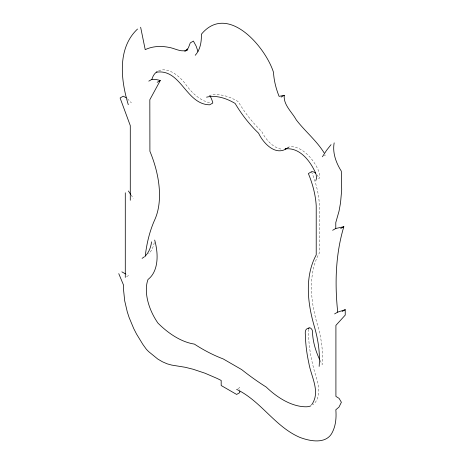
<?xml version="1.0" encoding="UTF-8"?>
<svg xmlns="http://www.w3.org/2000/svg" width="464" height="464" viewBox="0 0 464 464"><rect width="100%" height="100%" fill="white"/><g stroke="black" fill="none" stroke-linecap="round" stroke-linejoin="round"><path stroke-width="0.35" stroke-dasharray="2.32 1.74" d="M287.529 147.761L288.782 147.042A29.818 17.214 60 0 1 318.907 171.599A8.433 4.872 60 0 1 318.907 178.802A6.821 3.938 60 0 0 317.156 175.009M324.284 155.707L325.531 154.988M126.533 276.689L128.406 275.61L126.626 274.584M237.887 388.646L239.755 387.568L239.755 389.743M127.478 98.762L131.416 102.904M131.097 195.002L133.4 198.447M158.601 70.806A31.419 18.142 60 0 1 186.255 85.092A36.905 21.309 60 0 0 210.673 102.84M308.514 329.196A123.772 71.462 60 0 0 316.57 378.224A32.283 18.641 60 0 1 312.997 404.62M311.489 171.75A73.283 42.311 60 0 1 319.336 203.974L319.336 253.083A106.268 61.352 60 0 0 317.266 324.034A96.698 55.831 60 0 1 322.265 364.623A50.28 29.029 60 0 1 319.708 359.67M210.024 95.973A15.016 8.671 60 0 0 209.658 95.369A67.332 38.877 60 0 1 238.229 101.628A85.962 49.631 60 0 0 261.702 131.411A24.221 13.984 60 0 0 282.193 149.199M288.782 147.042A24.221 13.984 60 0 1 287.036 148.26M154.274 242.556A46.377 26.773 60 0 1 148.729 253.86"/><path stroke-width="0.7" d="M319.151 366.421C320.241 352.727 318.037 338.952 314.151 325.832C307.568 302.963 304.512 276.654 316.222 254.881L316.222 205.772C315.532 194.677 312.603 183.802 308.369 173.553L311.489 171.75A6.821 3.938 60 0 1 315.81 173.449C310.619 161.582 300.162 147.401 285.662 148.84M151.56 241.848C150.933 246.877 149.205 251.969 145.615 255.664M334.167 142.86C332.323 152.766 336.064 162.858 341.307 171.146L341.701 189.828L340.518 202.925L339.033 211.143L335.779 222.587L335.779 228.479L332.659 230.283M195.216 55.291C200.344 49.665 201.631 41.65 201.341 34.29C227.377 2.645 265.327 46.516 273.499 72.349C273.951 80.603 276.045 88.705 279.096 96.367L284.252 95.294C283.231 104.852 292.047 112.097 296.27 119.874C305.022 131.324 316.483 140.511 324.127 152.871M335.779 228.479L343.83 226.71C335.524 254.301 334.701 283.62 337.717 312.115L334.602 313.919M148.805 81.136L151.919 79.338A49.932 28.826 60 0 1 160.277 80.516L149.826 99.731L149.907 151.27A87.563 50.553 60 0 1 154.802 219.658A196.701 113.564 60 0 0 145.209 256.569M322.416 156.791L326.488 150.417L331.047 144.658M315.793 180.6L316.645 178.124L316.054 174.104M311.663 404.776C320.873 391.97 311.06 376.542 308.838 363.097C307.093 355.064 305.915 346.898 305.515 338.685C305.915 334.689 303.23 328.97 309.111 327.949M137.518 29.041C117.032 48.268 120.837 80.33 128.296 104.702M144.513 256.685L142.094 258.367M157.157 82.314L160.277 80.516M281.132 97.098L284.252 95.294M340.709 228.514L343.83 226.71M342.119 311.495L345.233 309.697L345.233 315.097L335.913 325.357L335.913 396.401L339.097 398.385L341.388 402.265L338.964 407.131L335.832 409.764C336.522 418.052 335.745 426.88 331.331 434.13C324.551 444.222 309.511 441.044 299.86 437.39C274.984 426.723 261.029 401.053 236.634 389.366M337.717 312.115L345.233 309.697M206.538 97.167C216.433 94.83 226.647 98.391 235.109 103.431C241.582 114.324 249.406 124.456 258.587 133.209C263.169 143.051 275.616 156.501 287.036 148.26A24.221 13.984 60 0 1 285.018 148.99M156.577 72.187C181.07 68.631 185.844 104.446 209.693 104.812L212.814 103.014A15.016 8.671 60 0 0 210.024 95.973M121.881 271.846L125.442 273.899M126.063 97.707L123.221 96.181L120.101 97.985L130.285 125.605L130.285 200.245M128.406 190.982L130.709 194.428M118.767 273.644L123.615 285.302L123.598 290.29L124.7 300.834L127.275 311.854L129.096 317.446L133.725 328.553L136.503 333.993L142.871 344.433L146.415 349.351L148.608 351.584L157.789 359.061L162.487 361.804L167.15 363.828L171.697 365.087L185.356 367.302L193.163 369.263L205.071 373.236L217.14 378.444L221.183 380.445L221.183 385.52L236.634 394.441L239.755 392.643L239.755 391.193M197.937 51.429L196.162 46.151L193.407 41.081L190.292 42.879L188.268 48.094L184.713 51.463L187.833 49.66C181.494 53.053 174.969 48.175 168.652 47.328C160.851 45.779 152.465 46.174 145.215 49.648L140.638 27.243M125.286 192.78L125.286 277.414M310.932 405.814A32.283 18.641 60 0 1 306.095 406.789A73.573 42.479 60 0 1 266.22 387.051A247.208 142.726 60 0 1 241.698 369.611L223.132 358.892A173.229 100.015 60 0 1 194.352 344.085A74.269 42.879 60 0 1 157.917 323.054A40.699 23.496 60 0 1 148.045 279.415A52.357 30.23 60 0 0 154.68 240.05M319.447 359.113A50.28 29.029 60 0 1 312.487 331.487A2.807 1.618 60 0 0 310.758 328.263A2.807 1.618 60 0 0 308.589 328.657M151.919 79.338A31.419 18.142 60 0 1 157.076 71.647"/></g></svg>
